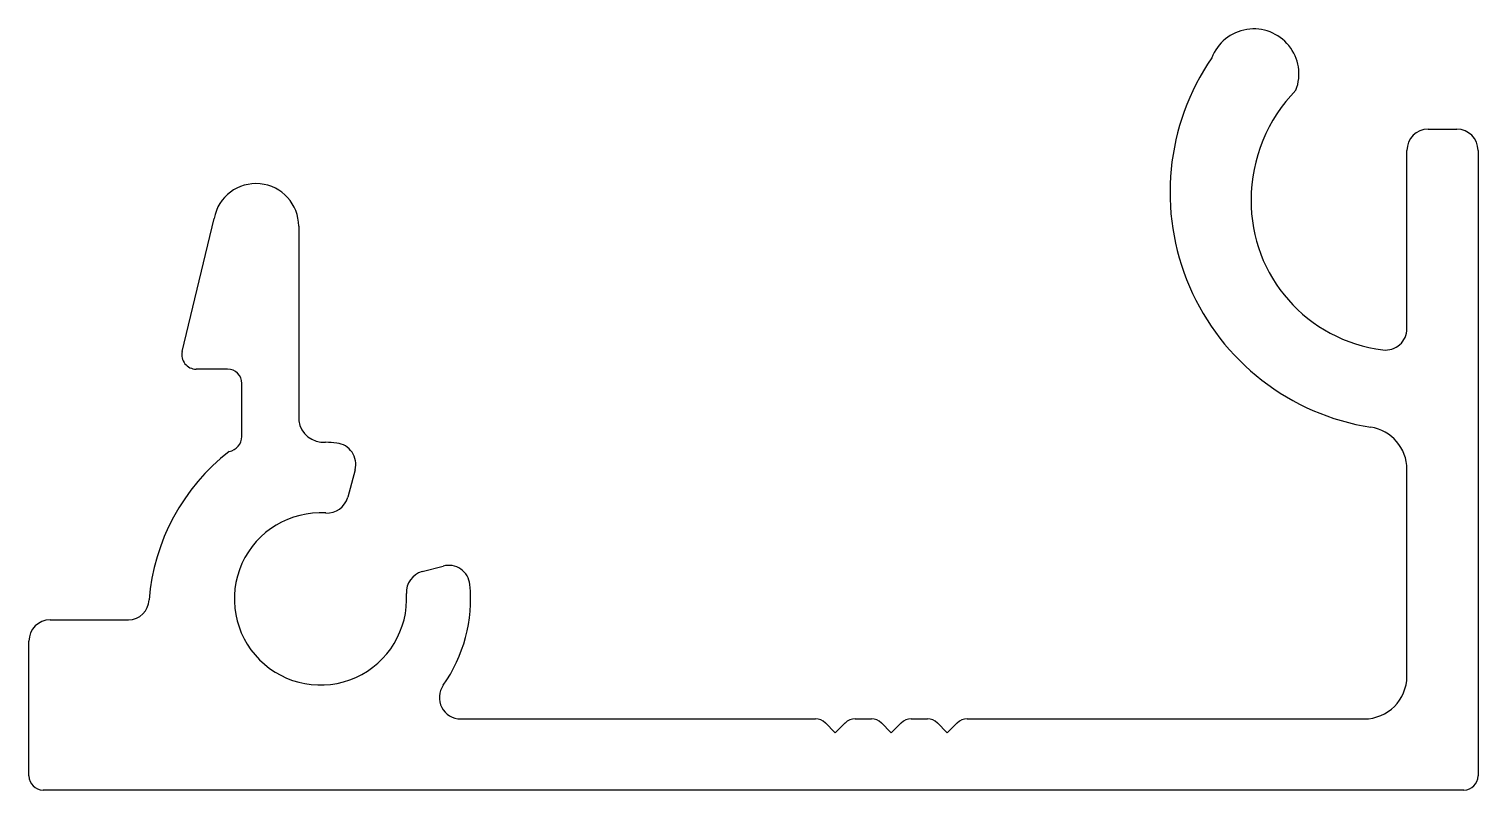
# Model space of a CAD drawing. Extents: x -12.9 to 12.9, y 0.2 to 13.8.
import ezdxf

# ---------------------------------------------------------------- set-up
doc = ezdxf.new("R2010")
doc.units = 0
doc.layers.add('5', color=7, linetype='CONTINUOUS')

msp = doc.modelspace()

# ---------------------------------------------------------------- linework, layer by layer
at = {"layer": '5', "color": 7, "linetype": 'CONTINUOUS'}
for p, q in [((12.036, 12.007), (12.544, 12.007)), ((11.655, 8.442), (11.655, 11.626)), ((12.925, 11.626), (12.925, 0.46)), ((-10.207, 8.034), (-9.638, 10.412)), ((-8.128, 10.271), (-8.128, 6.796)), ((-9.398, 7.721), (-9.96, 7.721)), ((-9.144, 6.518), (-9.144, 7.467)), ((-7.123, 5.923), (-7.254, 5.434)), ((11.655, 2.238), (11.655, 5.931)), ((-5.925, 4.105), (-5.551, 4.205)), ((-12.563, 3.247), (-11.168, 3.247)), ((-12.944, 0.46), (-12.944, 2.866)), ((-5.237, 1.476), (1.097, 1.476)), ((1.274, 1.403), (1.445, 1.232)), ((1.456, 1.232), (1.627, 1.403)), ((1.804, 1.476), (2.097, 1.476)), ((2.273, 1.403), (2.445, 1.232)), ((2.456, 1.232), (2.627, 1.403)), ((2.804, 1.476), (3.097, 1.476)), ((3.273, 1.403), (3.444, 1.232)), ((3.456, 1.232), (3.627, 1.403)), ((3.804, 1.476), (10.893, 1.476)), ((12.671, 0.206), (-12.69, 0.206))]:
    msp.add_line(p, q, dxfattribs=at)
for centre, radius, start, end in [((8.923, 12.99), 0.804, 338.9968, 158.9968), ((11.668, 10.874), 4.242, 145.4865, 261.082), ((11.668, 10.745), 2.794, 135.5524, 180), ((12.036, 11.626), 0.381, 90, 180), ((12.544, 11.626), 0.381, 0, 90), ((-8.89, 10.271), 0.762, 0, 169.2846), ((11.55, 10.721), 2.676, 179.4805, 263.0793), ((11.274, 8.443), 0.381, 263.0793, 0), ((-9.96, 7.975), 0.254, 166.5405, 270), ((-9.398, 7.467), 0.254, 0, 90), ((-7.683, 6.865), 0.45, 188.7787, 274.3212), ((-9.421, 6.525), 0.278, 280.3118, 358.6508), ((10.893, 5.931), 0.762, 0, 81.082), ((-7.075, 3.303), 3.737, 127.9218, 175.3803), ((-7.804, 3.243), 3.177, 83.5714, 87.2101), ((-7.491, 6.022), 0.381, 345, 83.5714), ((-7.622, 5.532), 0.381, 266.4595, 345), ((-7.74, 3.618), 1.537, 86.4595, 3.5405), ((-5.452, 3.837), 0.381, 5.4594, 105), ((-5.826, 3.737), 0.381, 105, 183.5405), ((-7.74, 3.618), 2.68, 324.8771, 5.4594), ((-11.168, 3.615), 0.369, 270, 358.2907), ((-12.563, 2.866), 0.381, 90, 180), ((-5.237, 1.857), 0.381, 144.8771, 270), ((10.893, 2.238), 0.762, 270, 0), ((1.097, 1.226), 0.25, 45, 90), ((1.804, 1.226), 0.25, 90, 135), ((2.097, 1.226), 0.25, 45, 90), ((2.804, 1.226), 0.25, 90, 135), ((3.097, 1.226), 0.25, 45, 90), ((3.804, 1.226), 0.25, 90, 135), ((1.45, 1.238), 0.008, 225, 315), ((2.45, 1.238), 0.008, 225, 315), ((3.45, 1.238), 0.008, 225, 315), ((-12.69, 0.46), 0.254, 180, 270), ((12.671, 0.46), 0.254, 270, 360)]:
    msp.add_arc(centre, radius, start, end, dxfattribs=at)

doc.saveas('drawing.dxf')
